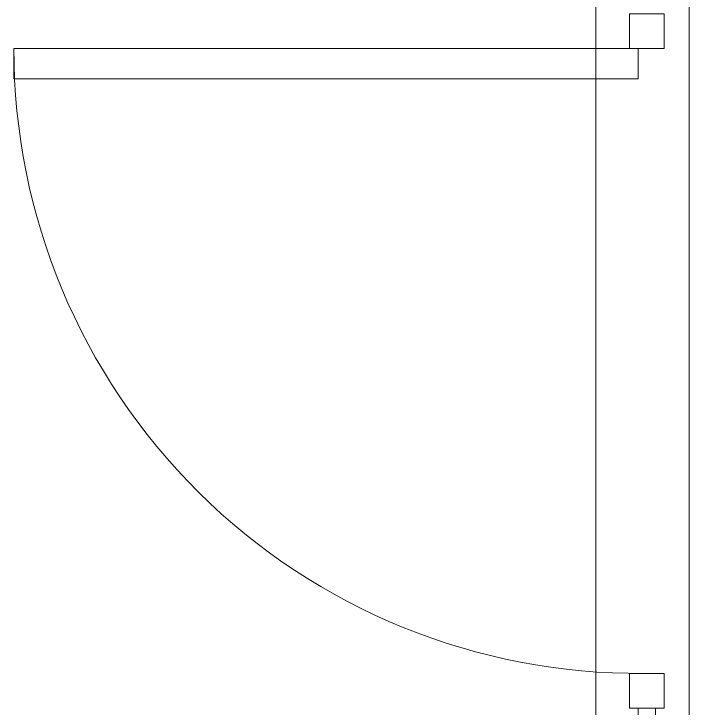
# Model space of a CAD drawing. Header units: inches. Extents: x -956 to 1409, y -1111 to 895.
# Drawn here: x -553.66 to -514.73, y -786.7 to -746.7 of the extents above; entities that cross this region are included whole.
import ezdxf

# ---------------------------------------------------------------- set-up
doc = ezdxf.new("R2010")
doc.units = ezdxf.units.IN
doc.header["$MEASUREMENT"] = 0
for name, color, linetype, lineweight in [('A-DOOR', 31, 'Continuous', 13), ('A-GLAZ-CURT', 52, 'Continuous', 9), ('A-GLAZ-CWMG', 51, 'Continuous', 9), ('I-WALL', 2, 'Continuous', 13)]:
    doc.layers.add(name, color=color, linetype=linetype, lineweight=lineweight)

# ---------------------------------------------------------------- blocks, each defined once
blk = doc.blocks.new('System Panel - Glazed Centered-4079501-8TH FLOOR TELECOM UNDERFLOOR ROUTING PLAN')
at = {"layer": 'A-GLAZ-CURT', "color": 253, "lineweight": 13}
for p, q in [((18.799, 0.5), (-18.799, 0.5)), ((-18.799, 0.5), (-18.799, -0.5)), ((18.799, -0.5), (18.799, 0.5)), ((-18.799, -0.5), (18.799, -0.5))]:
    blk.add_line(p, q, dxfattribs=at)
blk = doc.blocks.new('Curtain Wall-Store Front-Sgl w swing _ Bar - Store Front Door-3130020-8TH FLOOR TELECOM UNDERFLOOR ROUTING PLAN')
at = {"layer": 'A-DOOR', "color": 133, "lineweight": 20}
for p, q in [((-16.25, -0.5), (-18, -0.5)), ((-16.25, -36.5), (-16.25, -0.5)), ((-18, -1), (-18, -36.5)), ((-18, -36.5), (-16.25, -36.5))]:
    blk.add_line(p, q, dxfattribs=at)
at = {"layer": 'A-DOOR', "color": 53, "lineweight": 9}
blk.add_arc((-18, -0.5), 36, 270, 0.5, dxfattribs=at)
blk = doc.blocks.new('Rectangular Mullion - 2_ x 2_ Office Front-3574983-8TH FLOOR TELECOM UNDERFLOOR ROUTING PLAN')
at = {"layer": 'A-GLAZ-CWMG', "color": 133, "lineweight": 20}
for p, q in [((-1, 1), (1, 1)), ((-1, -1), (-1, 1)), ((1, 1), (1, -1)), ((1, -1), (-1, -1))]:
    blk.add_line(p, q, dxfattribs=at)
blk = doc.blocks.new('18433_1 - AEO NY - CENTRAL_rvt-1-8TH FLOOR TELECOM UNDERFLOOR ROUTING PLAN')
at = {"layer": 'I-WALL', "color": 253}
for p, q in [((-520.102, -905.494), (-520.102, -708.744)), ((-514.727, -708.744), (-514.727, -905.494))]:
    blk.add_line(p, q, dxfattribs=at)
at = {"color": 53, "lineweight": 9, "extrusion": (0, 0, -1), "rotation": 90.00000000000007}
for p in [(517.165, -747.697), (517.165, -785.697)]:
    blk.add_blockref('Rectangular Mullion - 2_ x 2_ Office Front-3574983-8TH FLOOR TELECOM UNDERFLOOR ROUTING PLAN', p, dxfattribs=at)
at = {"color": 53, "lineweight": 9}
for name, p, rotation in [('Curtain Wall-Store Front-Sgl w swing _ Bar - Store Front Door-3130020-8TH FLOOR TELECOM UNDERFLOOR ROUTING PLAN', (-517.165, -766.697), 269.9999999999999), ('System Panel - Glazed Centered-4079501-8TH FLOOR TELECOM UNDERFLOOR ROUTING PLAN', (-517.165, -805.497), 89.99999999999993)]:
    blk.add_blockref(name, p, dxfattribs=dict(at, rotation=rotation))

msp = doc.modelspace()

# ---------------------------------------------------------------- block references
at = {"lineweight": 5}
msp.add_blockref('18433_1 - AEO NY - CENTRAL_rvt-1-8TH FLOOR TELECOM UNDERFLOOR ROUTING PLAN', (0, 0), dxfattribs=at)

doc.saveas('drawing.dxf')
